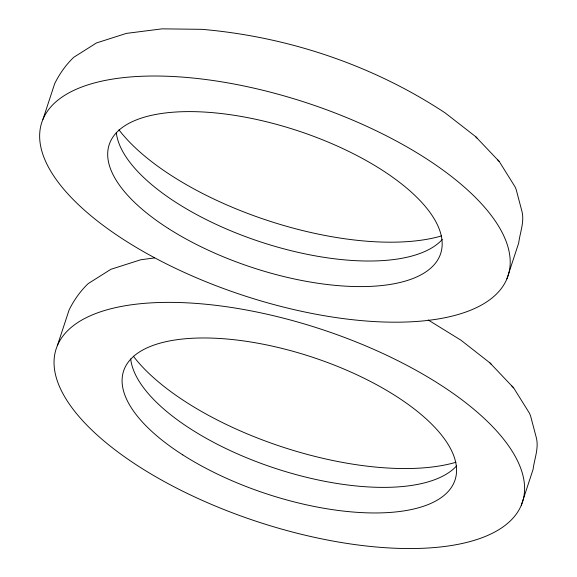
<?xml version="1.0" encoding="UTF-8"?>
<svg xmlns="http://www.w3.org/2000/svg" width="577" height="577" viewBox="0 0 577 577"><rect width="100%" height="100%" fill="white"/><g stroke="black" fill="none" stroke-linecap="round" stroke-linejoin="round"><path stroke-width="0.87" d="M42.943 119.381L54.714 83.571C59.489 73.928 66.002 64.624 73.834 57.231L96.489 42.943L126.377 33.394L162.087 28.85L201.964 29.333C288.175 36.777 372.843 65.165 445.141 112.897L475.578 136.576L499.271 161.531L515.009 186.76L516.141 189.407L521.904 211.196C524.652 221.734 519.971 232.574 518.694 243.011L506.923 278.821A245.413 101.379 18.2 0 1 125.007 240.465A245.413 101.379 18.2 0 1 192.862 78.025A245.413 101.379 18.2 0 1 506.923 278.821M57.332 345.746L69.11 309.936C73.878 300.292 80.391 290.981 88.223 283.588L110.878 269.3L140.774 259.758L154.614 257.912M521.312 505.185A245.413 101.379 18.2 0 0 207.251 304.382A245.413 101.379 18.2 0 0 139.403 466.822A245.413 101.379 18.2 0 0 521.312 505.185L533.09 469.375C534.367 458.931 539.048 448.091 536.293 437.561L530.53 415.772L529.397 413.118L513.66 387.895L511.864 385.984M428.17 319.961L461.03 340.25L489.967 362.933L513.66 387.895M497.468 159.627L499.271 161.531M475.578 136.576L477.121 138.213M489.967 362.933L491.517 364.577M456.616 465.891A174.449 72.067 18.2 0 1 275.395 468.401A174.449 72.067 18.2 0 1 130.698 358.894M455.931 462.278A198.106 81.84 18.2 0 1 133.352 356.204M442.22 239.534A174.449 72.067 18.2 0 1 261.006 242.044A174.449 72.067 18.2 0 1 116.302 132.53M441.542 235.921A198.106 81.84 18.2 0 1 118.963 129.839M182.75 454.864A174.449 72.067 18.2 0 0 454.229 482.134A174.449 72.067 18.2 0 0 230.988 339.399A174.449 72.067 18.2 0 0 182.75 454.864M168.361 228.506A174.449 72.067 18.2 0 0 439.84 255.77A174.449 72.067 18.2 0 0 216.591 113.034A174.449 72.067 18.2 0 0 168.361 228.506"/></g></svg>
